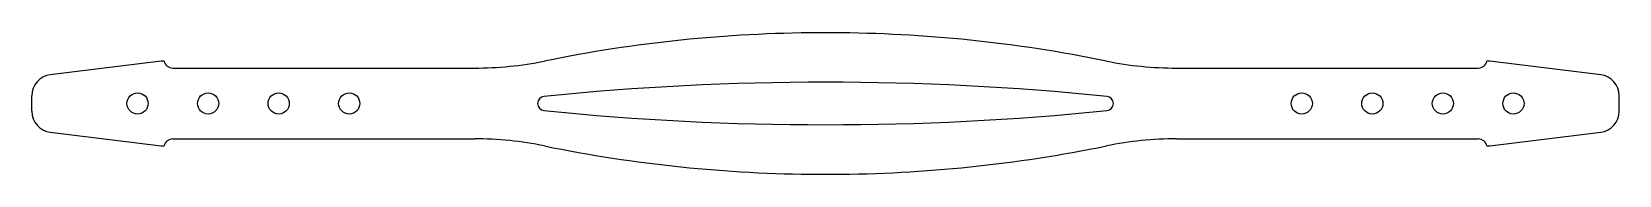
# Model space of a CAD drawing. Header units: millimetres. Extents: x -261 to 189, y -50 to -10.
import ezdxf

# ---------------------------------------------------------------- set-up
doc = ezdxf.new("R2010")
doc.units = ezdxf.units.MM

msp = doc.modelspace()

# ---------------------------------------------------------------- linework, layer by layer
at = {"color": 7, "linetype": 'Continuous', "lineweight": 25}
for p, q in [((-33.56, -10.41), (-37.56, -10.41)), ((-223.91, -18.41), (-255.29, -22.27)), ((-223.01, -18.41), (-223.91, -18.41)), ((-220.56, -20.41), (-135.08, -20.41)), ((63.97, -20.41), (149.45, -20.41)), ((152.8, -18.41), (151.9, -18.41)), ((184.18, -22.27), (152.8, -18.41)), ((-260.56, -32.6), (-260.56, -28.22)), ((189.45, -32.6), (189.45, -28.22)), ((-255.29, -38.56), (-223.91, -42.41)), ((-220.56, -40.41), (-135.08, -40.41)), ((63.97, -40.41), (149.45, -40.41)), ((152.8, -42.41), (184.18, -38.56)), ((-223.91, -42.41), (-223.01, -42.41)), ((151.9, -42.41), (152.8, -42.41)), ((-37.56, -50.41), (-33.56, -50.41))]:
    msp.add_line(p, q, dxfattribs=at)
for centre in [(-230.56, -30.41), (-210.56, -30.41), (-190.56, -30.41), (-170.56, -30.41), (99.45, -30.41), (119.45, -30.41), (139.45, -30.41), (159.45, -30.41)]:
    msp.add_circle(centre, 3, dxfattribs=at)
for centre, radius, start, end in [((-35.56, -410.41), 400, 90.2865, 101.4812), ((-35.56, -410.41), 400, 78.5188, 89.7135), ((-254.56, -28.22), 6, 97, 180), ((-220.56, -17.91), 2.5, 191.537, 270), ((-135.08, 79.59), 100, 270, 281.4812), ((63.97, 79.59), 100, 258.5188, 270), ((149.45, -17.91), 2.5, 270, 348.463), ((183.45, -28.22), 6, 0, 83), ((-35.56, -820.8), 796.39, 84.24782, 95.75218), ((-115.17, -30.41), 2, 95.7522, 264.2478), ((44.06, -30.41), 2, 275.7522, 84.2478), ((-254.56, -32.6), 6, 180, 263), ((-35.56, 759.98), 796.39, 264.24782, 275.75218), ((183.45, -32.6), 6, 277, 0), ((-220.56, -42.91), 2.5, 90, 168.463), ((-135.08, -140.41), 100, 78.5188, 90), ((63.97, -140.41), 100, 90, 101.4812), ((149.45, -42.91), 2.5, 11.537, 90), ((-35.56, 349.58), 400, 258.5188, 269.7135), ((-35.56, 349.58), 400, 270.2865, 281.4812)]:
    msp.add_arc(centre, radius, start, end, dxfattribs=at)

doc.saveas('drawing.dxf')
